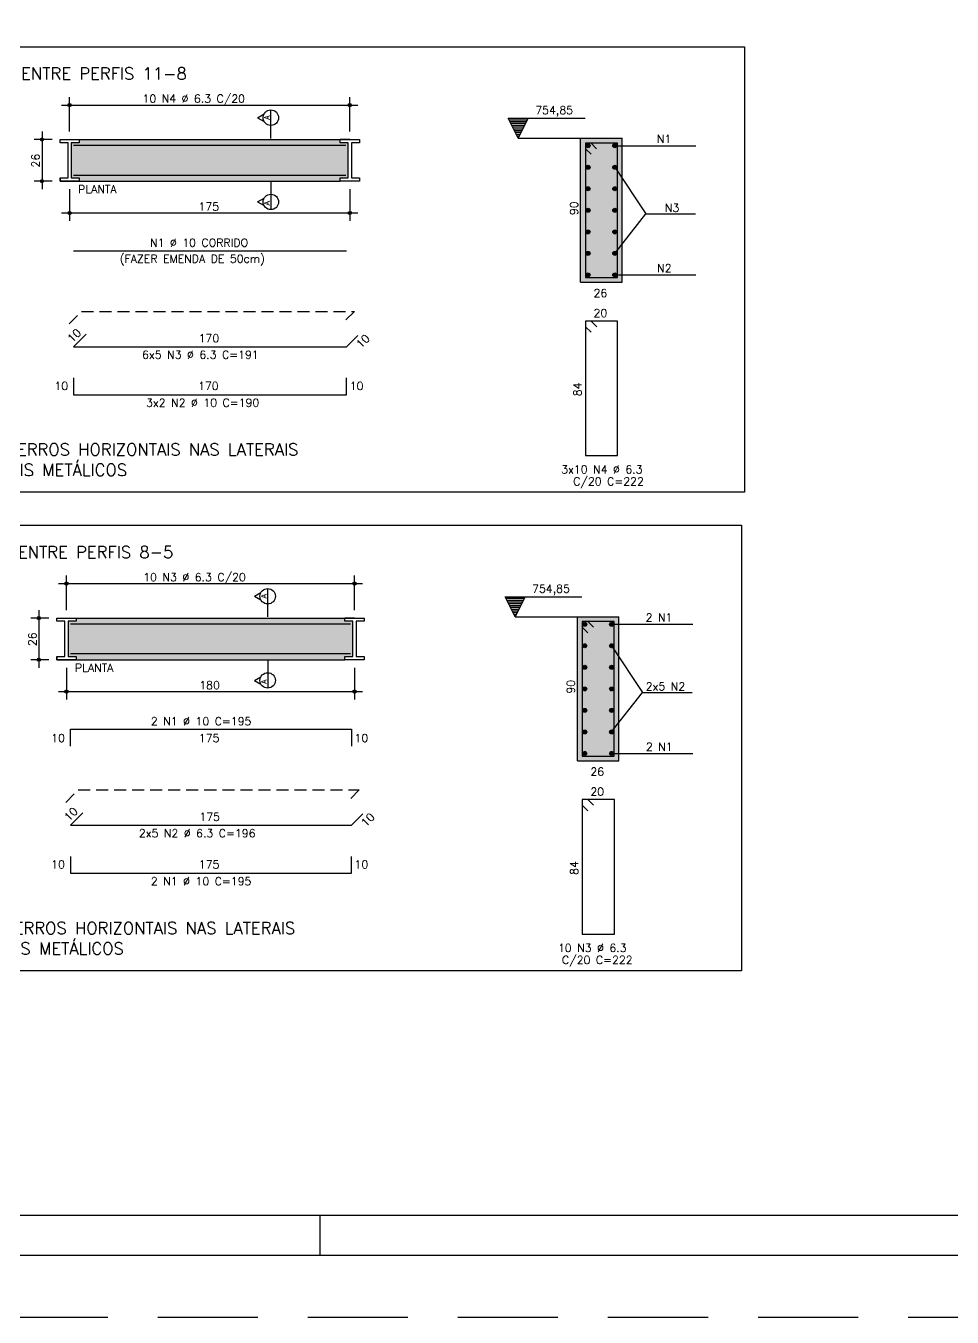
# Model space of a CAD drawing. Extents: x -1.9 to 86, y -1.2 to 61.3.
# Drawn here: x 39.75 to 62.9, y -1.19 to 31.08 of the extents above; entities that cross this region are included whole.
import ezdxf

# ---------------------------------------------------------------- set-up
doc = ezdxf.new("R2010")
doc.units = 0
doc.header["$MEASUREMENT"] = 0
doc.linetypes.add('ESTILO_TQS_0001', pattern=[0.45, 0.3, -0.15])
doc.linetypes.add('HIDDEN', pattern=[0.375, 0.25, -0.125])
doc.layers.get('0').update_dxf_attribs({"linetype": 'CONTINUOUS'})
doc.layers.get('Defpoints').update_dxf_attribs({"linetype": 'CONTINUOUS'})
for name, color, linetype in [('ARQ_FOLHA', 7, 'CONTINUOUS'), ('PENA_01', 1, 'CONTINUOUS'), ('PENA_02', 2, 'CONTINUOUS'), ('PENA_03', 3, 'CONTINUOUS'), ('PENA_04', 4, 'CONTINUOUS'), ('PENA_05', 5, 'CONTINUOUS'), ('PENA_06', 6, 'CONTINUOUS'), ('PENA_10', 253, 'CONTINUOUS')]:
    doc.layers.add(name, color=color, linetype=linetype)
doc.styles.get("Standard").update_dxf_attribs({"font": 'ROMANS.SHX'})

# ---------------------------------------------------------------- blocks, each defined once
blk = doc.blocks.new('FOLHA A1 - 841 X 594')
at = {"layer": 'ARQ_FOLHA', "color": 1}
blk.add_line((-370, 10), (-370, 0), dxfattribs=at)
for points in [[(-841, 0), (0, 0), (0, 594), (-841, 594)], [(-816, 10), (-10, 10), (-10, 584), (-816, 584)]]:
    blk.add_lwpolyline(points, close=True, dxfattribs=at)
at = {"layer": 'Defpoints', "color": 8, "linetype": 'HIDDEN', "ltscale": 100}
blk.add_lwpolyline([(-860.5, 609.5), (-860.5, -15.5), (19.5, -15.5), (19.5, 609.5)], close=True, dxfattribs=at)
blk = doc.blocks.new('*U23')
blk.add_blockref('FOLHA A1 - 841 X 594', (0, 0))

msp = doc.modelspace()

# ---------------------------------------------------------------- linework, layer by layer
at = {"layer": 'PENA_01', "linetype": 'Continuous'}
for p, q in [((40.647, 29.103), (48.047, 29.103)), ((40.847, 28.441), (40.847, 29.303)), ((47.847, 28.441), (47.847, 29.303)), ((40.157, 28.441), (40.157, 27.001)), ((40.407, 28.241), (39.957, 28.241)), ((40.407, 27.201), (39.957, 27.201)), ((40.847, 27.001), (40.847, 26.205)), ((47.847, 27.001), (47.847, 26.205)), ((40.647, 26.405), (48.047, 26.405)), ((40.567, 17.142), (48.167, 17.142)), ((40.767, 16.479), (40.767, 17.342)), ((47.967, 16.479), (47.967, 17.342)), ((40.077, 16.479), (40.077, 15.039)), ((40.327, 16.279), (39.877, 16.279)), ((40.327, 15.239), (39.877, 15.239)), ((40.767, 15.039), (40.767, 14.243)), ((47.967, 15.039), (47.967, 14.243)), ((40.567, 14.443), (48.167, 14.443))]:
    msp.add_line(p, q, dxfattribs=at)
at = {"layer": 'PENA_01', "linetype": 'ESTILO_TQS_0001'}
for p, q in [((40.832, 23.634), (41.143, 23.945)), ((41.143, 23.945), (47.963, 23.945)), ((47.963, 23.945), (47.68, 23.663)), ((40.751, 11.673), (41.063, 11.984)), ((41.063, 11.984), (48.083, 11.984)), ((48.083, 11.984), (47.8, 11.701))]:
    msp.add_line(p, q, dxfattribs=at)
at = {"layer": 'PENA_02', "linetype": 'Continuous'}
for p, q in [((53.616, 24.672), (54.656, 24.672)), ((53.535, 12.71), (54.575, 12.71))]:
    msp.add_line(p, q, dxfattribs=at)
for centre, radius in [((40.847, 29.103), 0.0416), ((40.847, 29.103), 0.0208), ((47.847, 29.103), 0.0416), ((47.847, 29.103), 0.0208), ((40.157, 28.241), 0.04), ((40.157, 28.241), 0.02), ((40.157, 27.201), 0.04), ((40.157, 27.201), 0.02), ((40.847, 26.405), 0.04), ((40.847, 26.405), 0.02), ((47.847, 26.405), 0.04), ((47.847, 26.405), 0.02), ((40.767, 17.142), 0.0416), ((40.767, 17.142), 0.0208), ((47.967, 17.142), 0.0416), ((47.967, 17.142), 0.0208), ((40.077, 16.279), 0.04), ((40.077, 16.279), 0.02), ((40.077, 15.239), 0.04), ((40.077, 15.239), 0.02), ((40.767, 14.443), 0.04), ((40.767, 14.443), 0.02), ((47.967, 14.443), 0.04), ((47.967, 14.443), 0.02)]:
    msp.add_circle(centre, radius, dxfattribs=at)
at = {"layer": 'PENA_03', "linetype": 'Continuous'}
for p, q in [((51.808, 28.772), (53.728, 28.772)), ((52.058, 28.272), (51.808, 28.772)), ((52.286, 28.727), (51.831, 28.727)), ((52.058, 28.272), (52.308, 28.772)), ((52.264, 28.683), (51.853, 28.683)), ((52.241, 28.638), (51.875, 28.638)), ((52.219, 28.593), (51.898, 28.593)), ((52.197, 28.549), (51.92, 28.549)), ((52.175, 28.504), (51.942, 28.504)), ((52.152, 28.46), (51.964, 28.46)), ((52.13, 28.415), (51.987, 28.415)), ((40.607, 28.241), (47.607, 28.241)), ((40.607, 28.241), (40.607, 28.241)), ((40.847, 28.241), (40.847, 28.241)), ((47.847, 28.241), (47.607, 28.241)), ((47.847, 28.241), (47.847, 28.241)), ((52.108, 28.37), (52.009, 28.37)), ((52.085, 28.326), (52.031, 28.326)), ((52.058, 28.272), (54.656, 28.272)), ((53.616, 24.672), (53.616, 28.272)), ((54.447, 28.087), (56.497, 28.087)), ((54.656, 24.672), (54.656, 28.272)), ((40.607, 27.281), (40.607, 27.201)), ((40.607, 27.201), (47.607, 27.201)), ((40.607, 27.201), (40.607, 27.201)), ((40.847, 27.201), (40.847, 27.201)), ((41.087, 27.281), (41.087, 27.201)), ((48.087, 27.201), (47.607, 27.201)), ((47.847, 27.201), (47.847, 27.201)), ((48.087, 27.281), (48.087, 27.201)), ((54.447, 24.857), (56.497, 24.857)), ((51.728, 16.81), (53.648, 16.81)), ((51.978, 16.31), (51.728, 16.81)), ((51.978, 16.31), (52.228, 16.81)), ((52.206, 16.766), (51.751, 16.766)), ((52.184, 16.721), (51.773, 16.721)), ((52.161, 16.677), (51.795, 16.677)), ((52.139, 16.632), (51.817, 16.632)), ((52.117, 16.587), (51.84, 16.587)), ((52.094, 16.543), (51.862, 16.543)), ((52.072, 16.498), (51.884, 16.498)), ((40.527, 16.279), (47.727, 16.279)), ((40.527, 16.279), (40.527, 16.279)), ((40.767, 16.279), (40.767, 16.279)), ((47.967, 16.279), (47.727, 16.279)), ((47.967, 16.279), (47.967, 16.279)), ((52.05, 16.454), (51.907, 16.454)), ((52.028, 16.409), (51.929, 16.409)), ((52.005, 16.364), (51.951, 16.364)), ((51.978, 16.31), (54.575, 16.31)), ((53.535, 12.71), (53.535, 16.31)), ((54.575, 12.71), (54.575, 16.31)), ((54.367, 16.125), (56.417, 16.125)), ((40.527, 15.319), (40.527, 15.239)), ((40.527, 15.239), (47.727, 15.239)), ((40.527, 15.239), (40.527, 15.239)), ((40.767, 15.239), (40.767, 15.239)), ((41.007, 15.319), (41.007, 15.239)), ((48.207, 15.239), (47.727, 15.239)), ((47.967, 15.239), (47.967, 15.239)), ((48.207, 15.319), (48.207, 15.239)), ((54.367, 12.895), (56.417, 12.895))]:
    msp.add_line(p, q, dxfattribs=at)
for points in [[(36.732, 30.559), (57.714, 30.559), (57.714, 19.427), (36.732, 19.427), (36.732, 30.559)], [(52.308, 28.772), (52.058, 28.272), (51.808, 28.772), (52.308, 28.772)], [(40.607, 28.241), (41.087, 28.241), (41.087, 28.161), (40.887, 28.161), (40.887, 27.281), (41.087, 27.281), (41.087, 27.201), (40.607, 27.201), (40.607, 27.281), (40.807, 27.281), (40.807, 28.161), (40.607, 28.161), (40.607, 28.241)], [(47.607, 28.241), (48.087, 28.241), (48.087, 28.161), (47.887, 28.161), (47.887, 27.281), (48.087, 27.281), (48.087, 27.201), (47.607, 27.201), (47.607, 27.281), (47.807, 27.281), (47.807, 28.161), (47.607, 28.161), (47.607, 28.241)], [(54.471, 27.548), (55.244, 26.381)], [(54.471, 25.395), (55.244, 26.381), (56.484, 26.381)], [(36.652, 18.598), (57.633, 18.598), (57.633, 7.466), (36.652, 7.466), (36.652, 18.598)], [(52.228, 16.81), (51.978, 16.31), (51.728, 16.81), (52.228, 16.81)], [(40.527, 16.279), (41.007, 16.279), (41.007, 16.199), (40.807, 16.199), (40.807, 15.319), (41.007, 15.319), (41.007, 15.239), (40.527, 15.239), (40.527, 15.319), (40.727, 15.319), (40.727, 16.199), (40.527, 16.199), (40.527, 16.279)], [(47.727, 16.279), (48.207, 16.279), (48.207, 16.199), (48.007, 16.199), (48.007, 15.319), (48.207, 15.319), (48.207, 15.239), (47.727, 15.239), (47.727, 15.319), (47.927, 15.319), (47.927, 16.199), (47.727, 16.199), (47.727, 16.279)], [(54.39, 15.587), (55.164, 14.419)], [(54.39, 13.434), (55.164, 14.419), (56.404, 14.419)]]:
    msp.add_lwpolyline(points, dxfattribs=at)
for centre in [(53.801, 28.087), (54.471, 28.087), (53.801, 27.548), (54.471, 27.548), (53.801, 27.01), (54.471, 27.01), (53.801, 26.472), (54.471, 26.472), (53.801, 25.933), (54.471, 25.933), (53.801, 25.395), (54.471, 25.395), (53.801, 24.857), (54.471, 24.857), (53.72, 16.125), (54.39, 16.125), (53.72, 15.587), (54.39, 15.587), (53.72, 15.049), (54.39, 15.049), (53.72, 14.51), (54.39, 14.51), (53.72, 13.972), (54.39, 13.972), (53.72, 13.434), (54.39, 13.434), (53.72, 12.895), (54.39, 12.895)]:
    msp.add_circle(centre, 0.05, dxfattribs=at)
for points in [[(53.851, 28.087), (53.776, 28.13), (53.754, 28.104)], [(53.851, 28.087), (53.754, 28.104), (53.754, 28.07)], [(53.851, 28.087), (53.754, 28.07), (53.776, 28.043)], [(53.851, 28.087), (53.809, 28.136), (53.776, 28.13)], [(53.851, 28.087), (53.776, 28.043), (53.809, 28.038)], [(53.851, 28.087), (53.839, 28.119), (53.809, 28.136)], [(53.851, 28.087), (53.809, 28.038), (53.839, 28.055)], [(53.851, 28.087), (53.839, 28.055), (53.851, 28.087)], [(54.521, 28.087), (54.446, 28.13), (54.424, 28.104)], [(54.521, 28.087), (54.424, 28.104), (54.424, 28.07)], [(54.521, 28.087), (54.424, 28.07), (54.446, 28.043)], [(54.521, 28.087), (54.479, 28.136), (54.446, 28.13)], [(54.521, 28.087), (54.446, 28.043), (54.479, 28.038)], [(54.521, 28.087), (54.509, 28.119), (54.479, 28.136)], [(54.521, 28.087), (54.479, 28.038), (54.509, 28.055)], [(54.521, 28.087), (54.509, 28.055), (54.521, 28.087)], [(53.851, 27.548), (53.776, 27.592), (53.754, 27.566)], [(53.851, 27.548), (53.754, 27.566), (53.754, 27.531)], [(53.851, 27.548), (53.754, 27.531), (53.776, 27.505)], [(53.851, 27.548), (53.809, 27.598), (53.776, 27.592)], [(53.851, 27.548), (53.776, 27.505), (53.809, 27.499)], [(53.851, 27.548), (53.839, 27.581), (53.809, 27.598)], [(53.851, 27.548), (53.809, 27.499), (53.839, 27.516)], [(53.851, 27.548), (53.839, 27.516), (53.851, 27.548)], [(54.521, 27.548), (54.446, 27.592), (54.424, 27.566)], [(54.521, 27.548), (54.424, 27.566), (54.424, 27.531)], [(54.521, 27.548), (54.424, 27.531), (54.446, 27.505)], [(54.521, 27.548), (54.479, 27.598), (54.446, 27.592)], [(54.521, 27.548), (54.446, 27.505), (54.479, 27.499)], [(54.521, 27.548), (54.509, 27.581), (54.479, 27.598)], [(54.521, 27.548), (54.479, 27.499), (54.509, 27.516)], [(54.521, 27.548), (54.509, 27.516), (54.521, 27.548)], [(53.851, 27.01), (53.776, 27.053), (53.754, 27.027)], [(53.851, 27.01), (53.754, 27.027), (53.754, 26.993)], [(53.851, 27.01), (53.754, 26.993), (53.776, 26.967)], [(53.851, 27.01), (53.809, 27.059), (53.776, 27.053)], [(53.851, 27.01), (53.776, 26.967), (53.809, 26.961)], [(53.851, 27.01), (53.839, 27.042), (53.809, 27.059)], [(53.851, 27.01), (53.809, 26.961), (53.839, 26.978)], [(53.851, 27.01), (53.839, 26.978), (53.851, 27.01)], [(54.521, 27.01), (54.446, 27.053), (54.424, 27.027)], [(54.521, 27.01), (54.424, 27.027), (54.424, 26.993)], [(54.521, 27.01), (54.424, 26.993), (54.446, 26.967)], [(54.521, 27.01), (54.479, 27.059), (54.446, 27.053)], [(54.521, 27.01), (54.446, 26.967), (54.479, 26.961)], [(54.521, 27.01), (54.509, 27.042), (54.479, 27.059)], [(54.521, 27.01), (54.479, 26.961), (54.509, 26.978)], [(54.521, 27.01), (54.509, 26.978), (54.521, 27.01)], [(53.851, 26.472), (53.776, 26.515), (53.754, 26.489)], [(53.851, 26.472), (53.754, 26.489), (53.754, 26.455)], [(53.851, 26.472), (53.754, 26.455), (53.776, 26.428)], [(53.851, 26.472), (53.809, 26.521), (53.776, 26.515)], [(53.851, 26.472), (53.776, 26.428), (53.809, 26.423)], [(53.851, 26.472), (53.839, 26.504), (53.809, 26.521)], [(53.851, 26.472), (53.809, 26.423), (53.839, 26.44)], [(53.851, 26.472), (53.839, 26.44), (53.851, 26.472)], [(54.521, 26.472), (54.446, 26.515), (54.424, 26.489)], [(54.521, 26.472), (54.424, 26.489), (54.424, 26.455)], [(54.521, 26.472), (54.424, 26.455), (54.446, 26.428)], [(54.521, 26.472), (54.479, 26.521), (54.446, 26.515)], [(54.521, 26.472), (54.446, 26.428), (54.479, 26.423)], [(54.521, 26.472), (54.509, 26.504), (54.479, 26.521)], [(54.521, 26.472), (54.479, 26.423), (54.509, 26.44)], [(54.521, 26.472), (54.509, 26.44), (54.521, 26.472)], [(53.851, 25.933), (53.776, 25.977), (53.754, 25.951)], [(53.851, 25.933), (53.754, 25.951), (53.754, 25.916)], [(53.851, 25.933), (53.754, 25.916), (53.776, 25.89)], [(53.851, 25.933), (53.809, 25.983), (53.776, 25.977)], [(53.851, 25.933), (53.776, 25.89), (53.809, 25.884)], [(53.851, 25.933), (53.839, 25.966), (53.809, 25.983)], [(53.851, 25.933), (53.809, 25.884), (53.839, 25.901)], [(53.851, 25.933), (53.839, 25.901), (53.851, 25.933)], [(54.521, 25.933), (54.446, 25.977), (54.424, 25.951)], [(54.521, 25.933), (54.424, 25.951), (54.424, 25.916)], [(54.521, 25.933), (54.424, 25.916), (54.446, 25.89)], [(54.521, 25.933), (54.479, 25.983), (54.446, 25.977)], [(54.521, 25.933), (54.446, 25.89), (54.479, 25.884)], [(54.521, 25.933), (54.509, 25.966), (54.479, 25.983)], [(54.521, 25.933), (54.479, 25.884), (54.509, 25.901)], [(54.521, 25.933), (54.509, 25.901), (54.521, 25.933)], [(53.851, 25.395), (53.776, 25.438), (53.754, 25.412)], [(53.851, 25.395), (53.754, 25.412), (53.754, 25.378)], [(53.851, 25.395), (53.754, 25.378), (53.776, 25.352)], [(53.851, 25.395), (53.809, 25.444), (53.776, 25.438)], [(53.851, 25.395), (53.776, 25.352), (53.809, 25.346)], [(53.851, 25.395), (53.839, 25.427), (53.809, 25.444)], [(53.851, 25.395), (53.809, 25.346), (53.839, 25.363)], [(53.851, 25.395), (53.839, 25.363), (53.851, 25.395)], [(54.521, 25.395), (54.446, 25.438), (54.424, 25.412)], [(54.521, 25.395), (54.424, 25.412), (54.424, 25.378)], [(54.521, 25.395), (54.424, 25.378), (54.446, 25.352)], [(54.521, 25.395), (54.479, 25.444), (54.446, 25.438)], [(54.521, 25.395), (54.446, 25.352), (54.479, 25.346)], [(54.521, 25.395), (54.509, 25.427), (54.479, 25.444)], [(54.521, 25.395), (54.479, 25.346), (54.509, 25.363)], [(54.521, 25.395), (54.509, 25.363), (54.521, 25.395)], [(53.851, 24.857), (53.776, 24.9), (53.754, 24.874)], [(53.851, 24.857), (53.754, 24.874), (53.754, 24.84)], [(53.851, 24.857), (53.754, 24.84), (53.776, 24.813)], [(53.851, 24.857), (53.809, 24.906), (53.776, 24.9)], [(53.851, 24.857), (53.776, 24.813), (53.809, 24.808)], [(53.851, 24.857), (53.839, 24.889), (53.809, 24.906)], [(53.851, 24.857), (53.809, 24.808), (53.839, 24.825)], [(53.851, 24.857), (53.839, 24.825), (53.851, 24.857)], [(54.521, 24.857), (54.446, 24.9), (54.424, 24.874)], [(54.521, 24.857), (54.424, 24.874), (54.424, 24.84)], [(54.521, 24.857), (54.424, 24.84), (54.446, 24.813)], [(54.521, 24.857), (54.479, 24.906), (54.446, 24.9)], [(54.521, 24.857), (54.446, 24.813), (54.479, 24.808)], [(54.521, 24.857), (54.509, 24.889), (54.479, 24.906)], [(54.521, 24.857), (54.479, 24.808), (54.509, 24.825)], [(54.521, 24.857), (54.509, 24.825), (54.521, 24.857)], [(53.77, 16.125), (53.695, 16.169), (53.673, 16.142)], [(53.77, 16.125), (53.673, 16.142), (53.673, 16.108)], [(53.77, 16.125), (53.729, 16.175), (53.695, 16.169)], [(53.77, 16.125), (53.759, 16.157), (53.729, 16.175)], [(54.44, 16.125), (54.365, 16.169), (54.343, 16.142)], [(54.44, 16.125), (54.343, 16.142), (54.343, 16.108)], [(54.44, 16.125), (54.399, 16.175), (54.365, 16.169)], [(54.44, 16.125), (54.429, 16.157), (54.399, 16.175)], [(53.77, 16.125), (53.673, 16.108), (53.695, 16.082)], [(53.77, 16.125), (53.695, 16.082), (53.729, 16.076)], [(53.77, 16.125), (53.729, 16.076), (53.759, 16.093)], [(53.77, 16.125), (53.759, 16.093), (53.77, 16.125)], [(54.44, 16.125), (54.343, 16.108), (54.365, 16.082)], [(54.44, 16.125), (54.365, 16.082), (54.399, 16.076)], [(54.44, 16.125), (54.399, 16.076), (54.429, 16.093)], [(54.44, 16.125), (54.429, 16.093), (54.44, 16.125)], [(53.77, 15.587), (53.695, 15.63), (53.673, 15.604)], [(53.77, 15.587), (53.673, 15.604), (53.673, 15.57)], [(53.77, 15.587), (53.673, 15.57), (53.695, 15.544)], [(53.77, 15.587), (53.729, 15.636), (53.695, 15.63)], [(53.77, 15.587), (53.695, 15.544), (53.729, 15.538)], [(53.77, 15.587), (53.759, 15.619), (53.729, 15.636)], [(53.77, 15.587), (53.729, 15.538), (53.759, 15.555)], [(53.77, 15.587), (53.759, 15.555), (53.77, 15.587)], [(54.44, 15.587), (54.365, 15.63), (54.343, 15.604)], [(54.44, 15.587), (54.343, 15.604), (54.343, 15.57)], [(54.44, 15.587), (54.343, 15.57), (54.365, 15.544)], [(54.44, 15.587), (54.399, 15.636), (54.365, 15.63)], [(54.44, 15.587), (54.365, 15.544), (54.399, 15.538)], [(54.44, 15.587), (54.429, 15.619), (54.399, 15.636)], [(54.44, 15.587), (54.399, 15.538), (54.429, 15.555)], [(54.44, 15.587), (54.429, 15.555), (54.44, 15.587)], [(53.77, 15.049), (53.695, 15.092), (53.673, 15.066)], [(53.77, 15.049), (53.673, 15.066), (53.673, 15.032)], [(53.77, 15.049), (53.673, 15.032), (53.695, 15.005)], [(53.77, 15.049), (53.729, 15.098), (53.695, 15.092)], [(53.77, 15.049), (53.695, 15.005), (53.729, 14.999)], [(53.77, 15.049), (53.759, 15.081), (53.729, 15.098)], [(53.77, 15.049), (53.729, 14.999), (53.759, 15.017)], [(53.77, 15.049), (53.759, 15.017), (53.77, 15.049)], [(54.44, 15.049), (54.365, 15.092), (54.343, 15.066)], [(54.44, 15.049), (54.343, 15.066), (54.343, 15.032)], [(54.44, 15.049), (54.343, 15.032), (54.365, 15.005)], [(54.44, 15.049), (54.399, 15.098), (54.365, 15.092)], [(54.44, 15.049), (54.365, 15.005), (54.399, 14.999)], [(54.44, 15.049), (54.429, 15.081), (54.399, 15.098)], [(54.44, 15.049), (54.399, 14.999), (54.429, 15.017)], [(54.44, 15.049), (54.429, 15.017), (54.44, 15.049)], [(53.77, 14.51), (53.695, 14.554), (53.673, 14.527)], [(53.77, 14.51), (53.673, 14.527), (53.673, 14.493)], [(53.77, 14.51), (53.729, 14.56), (53.695, 14.554)], [(53.77, 14.51), (53.759, 14.542), (53.729, 14.56)], [(54.44, 14.51), (54.365, 14.554), (54.343, 14.527)], [(54.44, 14.51), (54.343, 14.527), (54.343, 14.493)], [(54.44, 14.51), (54.399, 14.56), (54.365, 14.554)], [(54.44, 14.51), (54.429, 14.542), (54.399, 14.56)], [(53.77, 14.51), (53.673, 14.493), (53.695, 14.467)], [(53.77, 14.51), (53.695, 14.467), (53.729, 14.461)], [(53.77, 14.51), (53.729, 14.461), (53.759, 14.478)], [(53.77, 14.51), (53.759, 14.478), (53.77, 14.51)], [(54.44, 14.51), (54.343, 14.493), (54.365, 14.467)], [(54.44, 14.51), (54.365, 14.467), (54.399, 14.461)], [(54.44, 14.51), (54.399, 14.461), (54.429, 14.478)], [(54.44, 14.51), (54.429, 14.478), (54.44, 14.51)], [(53.77, 13.972), (53.695, 14.015), (53.673, 13.989)], [(53.77, 13.972), (53.673, 13.989), (53.673, 13.955)], [(53.77, 13.972), (53.673, 13.955), (53.695, 13.929)], [(53.77, 13.972), (53.729, 14.021), (53.695, 14.015)], [(53.77, 13.972), (53.695, 13.929), (53.729, 13.923)], [(53.77, 13.972), (53.759, 14.004), (53.729, 14.021)], [(53.77, 13.972), (53.729, 13.923), (53.759, 13.94)], [(53.77, 13.972), (53.759, 13.94), (53.77, 13.972)], [(54.44, 13.972), (54.365, 14.015), (54.343, 13.989)], [(54.44, 13.972), (54.343, 13.989), (54.343, 13.955)], [(54.44, 13.972), (54.343, 13.955), (54.365, 13.929)], [(54.44, 13.972), (54.399, 14.021), (54.365, 14.015)], [(54.44, 13.972), (54.365, 13.929), (54.399, 13.923)], [(54.44, 13.972), (54.429, 14.004), (54.399, 14.021)], [(54.44, 13.972), (54.399, 13.923), (54.429, 13.94)], [(54.44, 13.972), (54.429, 13.94), (54.44, 13.972)], [(53.77, 13.434), (53.695, 13.477), (53.673, 13.451)], [(53.77, 13.434), (53.673, 13.451), (53.673, 13.417)], [(53.77, 13.434), (53.673, 13.417), (53.695, 13.39)], [(53.77, 13.434), (53.729, 13.483), (53.695, 13.477)], [(53.77, 13.434), (53.695, 13.39), (53.729, 13.384)], [(53.77, 13.434), (53.759, 13.466), (53.729, 13.483)], [(53.77, 13.434), (53.729, 13.384), (53.759, 13.402)], [(53.77, 13.434), (53.759, 13.402), (53.77, 13.434)], [(54.44, 13.434), (54.365, 13.477), (54.343, 13.451)], [(54.44, 13.434), (54.343, 13.451), (54.343, 13.417)], [(54.44, 13.434), (54.343, 13.417), (54.365, 13.39)], [(54.44, 13.434), (54.399, 13.483), (54.365, 13.477)], [(54.44, 13.434), (54.365, 13.39), (54.399, 13.384)], [(54.44, 13.434), (54.429, 13.466), (54.399, 13.483)], [(54.44, 13.434), (54.399, 13.384), (54.429, 13.402)], [(54.44, 13.434), (54.429, 13.402), (54.44, 13.434)], [(53.77, 12.895), (53.695, 12.939), (53.673, 12.912)], [(53.77, 12.895), (53.673, 12.912), (53.673, 12.878)], [(53.77, 12.895), (53.729, 12.945), (53.695, 12.939)], [(53.77, 12.895), (53.759, 12.927), (53.729, 12.945)], [(54.44, 12.895), (54.365, 12.939), (54.343, 12.912)], [(54.44, 12.895), (54.343, 12.912), (54.343, 12.878)], [(54.44, 12.895), (54.399, 12.945), (54.365, 12.939)], [(54.44, 12.895), (54.429, 12.927), (54.399, 12.945)], [(53.77, 12.895), (53.673, 12.878), (53.695, 12.852)], [(53.77, 12.895), (53.695, 12.852), (53.729, 12.846)], [(53.77, 12.895), (53.729, 12.846), (53.759, 12.863)], [(53.77, 12.895), (53.759, 12.863), (53.77, 12.895)], [(54.44, 12.895), (54.343, 12.878), (54.365, 12.852)], [(54.44, 12.895), (54.365, 12.852), (54.399, 12.846)], [(54.44, 12.895), (54.399, 12.846), (54.429, 12.863)], [(54.44, 12.895), (54.429, 12.863), (54.44, 12.895)]]:
    msp.add_solid(points, dxfattribs=at)
at = {"layer": 'PENA_04', "linetype": 'Continuous'}
for p, q in [((53.876, 28.152), (53.736, 28.152)), ((53.736, 28.152), (53.736, 24.792)), ((54.536, 28.152), (53.736, 28.152)), ((53.736, 28.152), (53.736, 28.012)), ((54.016, 28.012), (53.876, 28.152)), ((54.536, 24.792), (54.536, 28.152)), ((53.736, 28.012), (53.876, 27.872)), ((53.736, 24.792), (54.536, 24.792)), ((53.795, 16.19), (53.655, 16.19)), ((53.655, 16.19), (53.655, 12.83)), ((54.455, 16.19), (53.655, 16.19)), ((53.655, 16.19), (53.655, 16.05)), ((53.935, 16.05), (53.795, 16.19)), ((54.455, 12.83), (54.455, 16.19)), ((53.655, 16.05), (53.795, 15.91)), ((53.655, 12.83), (54.455, 12.83))]:
    msp.add_line(p, q, dxfattribs=at)
at = {"layer": 'PENA_05', "linetype": 'Continuous'}
for p, q in [((45.545, 28.787), (45.707, 28.88)), ((45.545, 28.787), (45.707, 28.693)), ((45.876, 28.268), (45.876, 28.98)), ((45.876, 27.201), (45.876, 26.489)), ((45.545, 26.682), (45.707, 26.776)), ((45.545, 26.682), (45.707, 26.588)), ((40.947, 25.462), (47.767, 25.462)), ((53.879, 23.703), (53.739, 23.703)), ((53.739, 23.703), (53.739, 20.343)), ((54.539, 23.703), (53.739, 23.703)), ((53.739, 23.703), (53.739, 23.563)), ((53.739, 23.563), (53.879, 23.423)), ((54.019, 23.563), (53.879, 23.703)), ((54.539, 20.343), (54.539, 23.703)), ((41.259, 23.373), (40.947, 23.062)), ((47.767, 23.062), (48.05, 23.345)), ((40.947, 23.062), (47.767, 23.062)), ((40.947, 22.282), (40.947, 21.862)), ((47.767, 21.862), (47.767, 22.282)), ((40.947, 21.862), (47.767, 21.862)), ((53.739, 20.343), (54.539, 20.343)), ((45.465, 16.825), (45.627, 16.919)), ((45.465, 16.825), (45.627, 16.732)), ((45.796, 16.307), (45.796, 17.018)), ((45.796, 15.239), (45.796, 14.528)), ((45.465, 14.721), (45.627, 14.814)), ((45.465, 14.721), (45.627, 14.627)), ((40.867, 13.081), (40.867, 13.501)), ((40.867, 13.501), (47.887, 13.501)), ((47.887, 13.501), (47.887, 13.081)), ((53.799, 11.741), (53.659, 11.741)), ((53.659, 11.741), (53.659, 8.381)), ((54.459, 11.741), (53.659, 11.741)), ((53.659, 11.741), (53.659, 11.601)), ((53.939, 11.601), (53.799, 11.741)), ((54.459, 8.381), (54.459, 11.741)), ((41.178, 11.412), (40.867, 11.101)), ((47.887, 11.101), (48.17, 11.383)), ((53.659, 11.601), (53.799, 11.461)), ((40.867, 11.101), (47.887, 11.101)), ((40.867, 10.321), (40.867, 9.901)), ((47.887, 9.901), (47.887, 10.321)), ((40.867, 9.901), (47.887, 9.901)), ((53.659, 8.381), (54.459, 8.381))]:
    msp.add_line(p, q, dxfattribs=at)
for points in [[(40.947, 28.101), (47.747, 28.101)], [(47.747, 27.346), (41.087, 27.346), (40.947, 27.346)], [(40.867, 16.139), (47.867, 16.139)], [(47.867, 15.384), (41.007, 15.384), (40.867, 15.384)]]:
    msp.add_lwpolyline(points, dxfattribs=at)
for centre in [(45.876, 28.787), (45.876, 26.682), (45.796, 16.825), (45.796, 14.721)]:
    msp.add_circle(centre, 0.193, dxfattribs=at)
at = {"layer": 'PENA_10', "linetype": 'Continuous'}
for points in [[(41.087, 27.281), (41.087, 28.161), (40.887, 28.161)], [(41.087, 27.281), (40.887, 28.161), (40.887, 27.281)], [(41.087, 27.281), (47.607, 28.161), (47.607, 28.241)], [(41.087, 27.281), (47.607, 28.241), (41.087, 28.241)], [(41.087, 27.281), (41.087, 28.241), (41.087, 28.161)], [(41.087, 27.281), (47.607, 27.201), (47.607, 28.161)], [(47.607, 27.281), (47.807, 27.281), (47.807, 28.161)], [(47.607, 27.281), (47.807, 28.161), (47.607, 28.161)], [(47.607, 27.281), (47.607, 28.161), (47.607, 27.201)], [(53.616, 24.672), (54.656, 24.672), (54.656, 28.272)], [(53.616, 24.672), (54.656, 28.272), (53.616, 28.272)], [(53.616, 24.672), (53.616, 28.272), (53.616, 24.672)], [(41.087, 27.281), (41.087, 27.201), (47.607, 27.201)], [(41.007, 15.319), (41.007, 16.199), (40.807, 16.199)], [(41.007, 15.319), (40.807, 16.199), (40.807, 15.319)], [(41.007, 15.319), (47.727, 16.199), (47.727, 16.279)], [(41.007, 15.319), (47.727, 16.279), (41.007, 16.279)], [(41.007, 15.319), (41.007, 16.279), (41.007, 16.199)], [(41.007, 15.319), (47.727, 15.239), (47.727, 16.199)], [(47.727, 15.319), (47.927, 15.319), (47.927, 16.199)], [(47.727, 15.319), (47.927, 16.199), (47.727, 16.199)], [(47.727, 15.319), (47.727, 16.199), (47.727, 15.239)], [(53.535, 12.71), (54.575, 12.71), (54.575, 16.31)], [(53.535, 12.71), (54.575, 16.31), (53.535, 16.31)], [(53.535, 12.71), (53.535, 16.31), (53.535, 12.71)], [(41.007, 15.319), (41.007, 15.239), (47.727, 15.239)]]:
    msp.add_solid(points, dxfattribs=at)

# ---------------------------------------------------------------- block references
at = {"xscale": 0.09999999999999938, "yscale": 0.09999999999999938, "zscale": 0.09999999999999938}
msp.add_blockref('*U23', (84.1, 0.356), dxfattribs=at)

# ---------------------------------------------------------------- texts
at = {"layer": 'PENA_03', "linetype": 'Continuous'}
for s, p in [('10 N4 %%c 6.3 C/20', (42.667, 29.163)), ('N1', (55.521, 28.156)), ('PLANTA', (41.06, 26.897)), ('175', (44.067, 26.465)), ('N3', (55.724, 26.434)), ('N1 %%c 10 CORRIDO', (42.857, 25.562)), ('(FAZER EMENDA DE 50cm)', (42.1, 25.162)), ('N2', (55.528, 24.926)), ('26', (53.94, 24.302)), ('20', (53.939, 23.803)), ('170', (44.07, 23.175)), ('6x5 N3 %%c 6.3 C=191', (42.657, 22.762)), ('10', (40.467, 21.982)), ('170', (44.057, 21.982)), ('10', (47.847, 21.982)), ('3x2 N2 %%c 10 C=190', (42.757, 21.562)), ('3x10 N4 %%c 6.3', (53.131, 19.896)), ('C/20 C=222', (53.431, 19.596)), ('10 N3 %%c 6.3 C/20', (42.687, 17.202)), ('2 N1', (55.241, 16.195)), ('PLANTA', (40.98, 14.936)), ('180', (44.087, 14.503)), ('2x5 N2', (55.243, 14.473)), ('2 N1 %%c 10 C=195', (42.877, 13.601)), ('10', (40.387, 13.181)), ('175', (44.077, 13.181)), ('10', (47.967, 13.181)), ('2 N1', (55.248, 12.964)), ('26', (53.86, 12.341)), ('20', (53.859, 11.841)), ('175', (44.09, 11.213)), ('2x5 N2 %%c 6.3 C=196', (42.577, 10.801)), ('10', (40.387, 10.021)), ('175', (44.077, 10.021)), ('10', (47.967, 10.021)), ('2 N1 %%c 10 C=195', (42.877, 9.601)), ('10 N3 %%c 6.3', (53.05, 7.935)), ('C/20 C=222', (53.15, 7.635))]:
    msp.add_text(s, height=0.2, dxfattribs=at).set_placement(p)
for s, rotation, p in [('26', 90, (40.097, 27.541)), ('90', 90, (53.552, 26.352)), ('10', 45, (40.911, 23.149)), ('10', 45, (48.127, 23.007)), ('84', 90, (53.639, 21.823)), ('26', 90, (40.017, 15.579)), ('90', 90, (53.472, 14.391)), ('10', 45, (40.83, 11.187)), ('10', 45, (48.247, 11.046)), ('84', 90, (53.559, 9.861))]:
    msp.add_text(s, height=0.2, rotation=rotation, dxfattribs=at).set_placement(p)
at = {"layer": 'PENA_04', "linetype": 'Continuous'}
for p in [(52.484, 28.875), (52.404, 16.914)]:
    msp.add_text('754,85', height=0.2, dxfattribs=at).set_placement(p)
at = {"layer": 'PENA_05', "linetype": 'Continuous'}
for p in [(45.85, 28.735), (45.85, 26.596), (45.77, 16.773), (45.77, 14.635)]:
    msp.add_text('A', height=0.138, rotation=90, dxfattribs=at).set_placement(p)
for s, p in [('SOLDAR FERROS HORIZONTAIS NAS LATERAIS ', (37.564, 20.343)), ('DOS PERFIS METÁLICOS', (37.564, 19.833)), ('SOLDAR FERROS HORIZONTAIS NAS LATERAIS ', (37.483, 8.381)), ('DOS PERFIS METÁLICOS', (37.483, 7.871))]:
    msp.add_text(s, height=0.3, dxfattribs=at).set_placement(p)
at = {"layer": 'PENA_06', "linetype": 'Continuous'}
for s, p in [('VC2 - ENTRE PERFIS 11-8', (38.131, 29.74)), ('VC2 - ENTRE PERFIS 8-5', (38.051, 17.778))]:
    msp.add_text(s, height=0.3, dxfattribs=at).set_placement(p)

doc.saveas('drawing.dxf')
